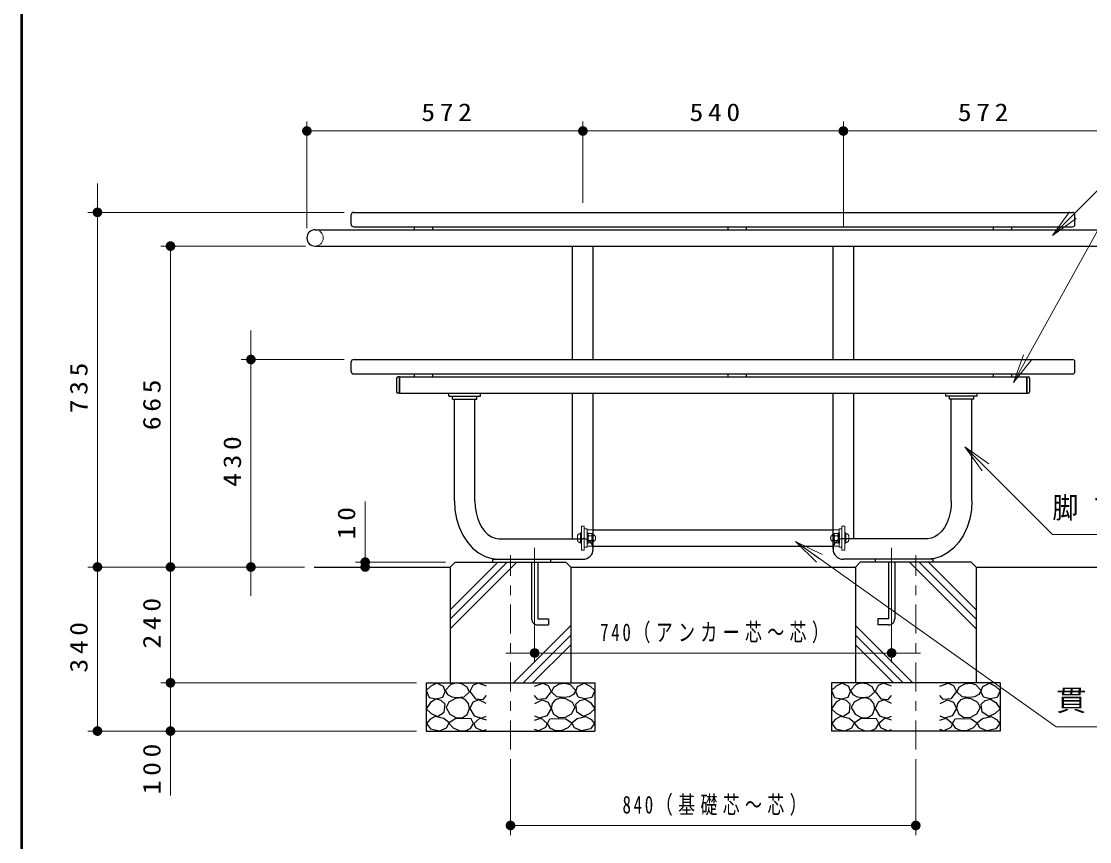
# Model space of a CAD drawing. Units: millimetres on the paper, scale 1:20. Extents: x -365 to 0, y 0 to 257.
# Drawn here: x -365 to -254.3, y 43.5 to 128.5 of the extents above; entities that cross this region are included whole.
import ezdxf

# ---------------------------------------------------------------- set-up
doc = ezdxf.new("R2010")
doc.units = ezdxf.units.MM
doc.linetypes.add('USER1', pattern=[4.5, 2.5, -2])
doc.linetypes.add('USER2', pattern=[6, 3, -1, 1, -1])
doc.layers.add('1_20', color=7, linetype='Continuous', lineweight=25)
doc.layers.add('LY_3', color=7, linetype='Continuous', lineweight=13)
doc.styles.add('ＭＳ ゴシック', font='')
doc.styles.get('ＭＳ ゴシック').set_extended_font_data('MS Gothic')

# ---------------------------------------------------------------- blocks, each defined once
blk = doc.blocks.new('filled_dot')
at = {"color": 0, "linetype": 'Continuous', "lineweight": -2, "const_width": 1.25}
blk.add_lwpolyline([(-0.625, 0, 1), (0.625, 0, 1)], format="xyb", close=True, dxfattribs=at)

msp = doc.modelspace()

# ---------------------------------------------------------------- linework, layer by layer
at = {"layer": '1_20', "lineweight": 13}
for p, q in [((-335.411, 107.062), (-335.411, 118.141)), ((-306.811, 109.712), (-306.811, 118.141)), ((-279.811, 107.212), (-279.811, 118.141)), ((-279.811, 109.712), (-279.811, 118.141)), ((-335.411, 117.141), (-306.811, 117.141)), ((-306.811, 117.141), (-279.811, 117.141)), ((-279.811, 117.141), (-251.211, 117.141)), ((-262.177, 91.073), (-248.337, 116.111)), ((-357.116, 68.962), (-357.116, 111.712)), ((-331.561, 108.712), (-358.116, 108.712)), ((-258.151, 106.297), (-256.383, 108.772)), ((-258.151, 106.297), (-256.03, 108.419)), ((-255.676, 108.065), (-258.151, 106.297)), ((-335.561, 105.212), (-350.547, 105.212)), ((-349.547, 71.962), (-349.547, 105.212)), ((-341.209, 68.962), (-341.209, 96.462)), ((-331.561, 93.462), (-342.209, 93.462)), ((-262.177, 91.073), (-261.164, 93.941)), ((-262.177, 91.073), (-260.726, 93.699)), ((-260.289, 93.457), (-262.177, 91.073)), ((-265.442, 81.93), (-267.21, 84.405)), ((-267.21, 84.405), (-264.735, 82.637)), ((-267.21, 84.405), (-265.089, 82.284)), ((-329.37, 71.962), (-329.37, 78.745)), ((-282.605, 72.453), (-284.76, 74.6)), ((-284.76, 74.6), (-282.025, 73.268)), ((-284.76, 74.6), (-282.315, 72.86)), ((-335.651, 71.962), (-358.116, 71.962)), ((-335.651, 71.962), (-358.116, 71.962)), ((-357.116, 54.962), (-357.116, 71.962)), ((-335.651, 71.962), (-350.547, 71.962)), ((-349.547, 59.962), (-349.547, 71.962)), ((-335.651, 71.962), (-342.209, 71.962)), ((-321.061, 72.462), (-330.37, 72.462)), ((-320.56, 65.557), (-313.656, 72.462)), ((-320.56, 66.547), (-314.646, 72.462)), ((-320.56, 67.537), (-315.636, 72.462)), ((-266.061, 65.557), (-272.965, 72.462)), ((-266.061, 66.547), (-271.975, 72.462)), ((-266.061, 67.537), (-270.985, 72.462)), ((-311.811, 70.452), (-311.811, 62.052)), ((-274.811, 70.452), (-274.811, 62.052)), ((-313.994, 59.962), (-308.06, 65.895)), ((-272.627, 59.962), (-278.561, 65.895)), ((-313.004, 59.962), (-308.06, 64.905)), ((-273.617, 59.962), (-278.561, 64.905)), ((-312.014, 59.962), (-308.06, 63.915)), ((-274.607, 59.962), (-278.561, 63.915)), ((-271.811, 63.052), (-314.811, 63.052)), ((-324.061, 59.962), (-350.547, 59.962)), ((-349.547, 48.272), (-349.547, 59.962)), ((-324.061, 54.962), (-358.116, 54.962)), ((-314.311, 52.062), (-314.311, 44.182)), ((-272.311, 52.062), (-272.311, 44.182)), ((-272.311, 45.182), (-314.311, 45.182))]:
    msp.add_line(p, q, dxfattribs=at)
at = {"layer": '1_20', "color": 70}
for p, q in [((-330.561, 108.712), (-256.061, 108.712)), ((-330.811, 107.462), (-330.811, 108.462)), ((-255.811, 107.462), (-255.811, 108.462)), ((-330.561, 107.212), (-256.061, 107.212)), ((-330.811, 92.212), (-330.811, 93.212)), ((-330.561, 93.462), (-256.061, 93.462)), ((-255.811, 92.212), (-255.811, 93.212)), ((-330.561, 91.962), (-256.061, 91.962))]:
    msp.add_line(p, q, dxfattribs=at)
at = {"layer": '1_20', "color": 4}
for p, q in [((-334.561, 106.912), (-252.061, 106.912)), ((-324.261, 107.212), (-322.361, 107.212)), ((-324.261, 106.912), (-324.261, 107.212)), ((-322.361, 106.912), (-322.361, 107.212)), ((-291.761, 107.212), (-289.861, 107.212)), ((-291.761, 106.912), (-291.761, 107.212)), ((-289.861, 106.912), (-289.861, 107.212)), ((-264.261, 107.212), (-262.361, 107.212)), ((-264.261, 106.912), (-264.261, 107.212)), ((-262.361, 106.912), (-262.361, 107.212)), ((-334.561, 105.212), (-252.061, 105.212)), ((-324.261, 91.962), (-322.361, 91.962)), ((-324.261, 91.662), (-324.261, 91.962)), ((-322.361, 91.662), (-322.361, 91.962)), ((-291.761, 91.962), (-289.861, 91.962)), ((-291.761, 91.662), (-291.761, 91.962)), ((-289.861, 91.662), (-289.861, 91.962)), ((-264.261, 91.962), (-262.361, 91.962)), ((-264.261, 91.662), (-264.261, 91.962)), ((-262.361, 91.662), (-262.361, 91.962)), ((-325.811, 89.962), (-325.811, 91.662)), ((-325.811, 91.662), (-260.811, 91.662)), ((-260.811, 89.962), (-260.811, 91.662)), ((-325.811, 89.962), (-260.811, 89.962)), ((-320.686, 89.662), (-320.686, 89.962)), ((-317.436, 89.662), (-317.436, 89.962)), ((-269.186, 89.662), (-269.186, 89.962)), ((-265.936, 89.662), (-265.936, 89.962)), ((-320.686, 89.662), (-317.436, 89.662)), ((-265.936, 89.662), (-269.186, 89.662))]:
    msp.add_line(p, q, dxfattribs=at)
at = {"layer": '1_20', "color": 2}
for p, q in [((-307.878, 93.462), (-307.878, 105.212)), ((-305.743, 93.462), (-305.743, 105.212)), ((-280.878, 93.462), (-280.878, 105.212)), ((-278.743, 93.462), (-278.743, 105.212)), ((-307.878, 74.897), (-307.878, 89.962)), ((-305.743, 73.829), (-305.743, 89.962)), ((-280.878, 73.829), (-280.878, 89.962)), ((-278.743, 74.897), (-278.743, 89.962)), ((-320.311, 89.362), (-320.311, 89.662)), ((-320.311, 89.662), (-317.811, 89.662)), ((-320.311, 89.362), (-317.811, 89.362)), ((-320.128, 78.829), (-320.128, 89.362)), ((-317.993, 78.829), (-317.993, 89.362)), ((-317.811, 89.362), (-317.811, 89.662)), ((-268.811, 89.362), (-268.811, 89.662)), ((-266.311, 89.662), (-268.811, 89.662)), ((-266.311, 89.362), (-268.811, 89.362)), ((-268.628, 78.829), (-268.628, 89.362)), ((-266.493, 78.829), (-266.493, 89.362)), ((-266.311, 89.362), (-266.311, 89.662)), ((-315.525, 74.897), (-306.811, 74.897)), ((-271.096, 74.897), (-279.811, 74.897)), ((-316.125, 72.762), (-306.811, 72.762)), ((-316.125, 72.462), (-316.125, 72.762)), ((-316.125, 72.462), (-310.125, 72.462)), ((-310.125, 72.462), (-310.125, 72.762)), ((-270.496, 72.762), (-279.811, 72.762)), ((-276.496, 72.462), (-276.496, 72.762)), ((-270.496, 72.462), (-276.496, 72.462)), ((-270.496, 72.462), (-270.496, 72.762))]:
    msp.add_line(p, q, dxfattribs=at)
at = {"layer": '1_20', "color": 21}
for p, q in [((-326.11, 91.514), (-326.11, 90.109)), ((-325.81, 91.664), (-325.96, 91.664)), ((-325.81, 91.664), (-325.81, 89.959)), ((-260.811, 91.664), (-260.811, 89.959)), ((-260.811, 91.664), (-260.661, 91.664)), ((-260.511, 91.514), (-260.511, 90.109)), ((-325.81, 89.959), (-325.96, 89.959)), ((-260.811, 89.959), (-260.661, 89.959))]:
    msp.add_line(p, q, dxfattribs=at)
at = {"layer": '1_20', "linetype": 'USER1', "lineweight": 13}
for p, q in [((-307.061, 75.412), (-307.111, 75.412)), ((-307.061, 75.487), (-306.961, 75.487)), ((-307.061, 75.487), (-307.061, 74.437)), ((-307.061, 74.512), (-307.061, 75.412)), ((-306.961, 76.212), (-306.961, 73.712)), ((-306.661, 75.912), (-306.361, 75.912)), ((-306.361, 74.012), (-306.361, 75.912)), ((-306.361, 75.812), (-305.743, 75.812)), ((-306.361, 75.487), (-306.261, 75.487)), ((-306.361, 75.487), (-306.361, 74.437)), ((-306.261, 75.487), (-306.261, 74.437)), ((-306.261, 75.386), (-306.223, 75.452)), ((-306.261, 74.537), (-306.261, 75.386)), ((-306.223, 75.452), (-305.898, 75.452)), ((-305.861, 75.386), (-305.898, 75.452)), ((-305.861, 74.537), (-305.861, 75.386)), ((-280.878, 75.812), (-280.261, 75.812)), ((-280.761, 75.386), (-280.723, 75.452)), ((-280.761, 74.537), (-280.761, 75.386)), ((-280.398, 75.452), (-280.723, 75.452)), ((-280.361, 75.386), (-280.398, 75.452)), ((-280.261, 75.487), (-280.361, 75.487)), ((-280.361, 75.487), (-280.361, 74.437)), ((-280.361, 74.537), (-280.361, 75.386)), ((-279.961, 75.912), (-280.261, 75.912)), ((-280.261, 74.012), (-280.261, 75.912)), ((-279.661, 76.212), (-279.661, 73.712)), ((-279.561, 75.487), (-279.661, 75.487)), ((-279.561, 75.487), (-279.561, 74.437)), ((-279.561, 74.512), (-279.561, 75.412)), ((-279.561, 75.412), (-279.511, 75.412)), ((-307.361, 74.762), (-307.361, 75.162)), ((-307.061, 74.512), (-307.111, 74.512)), ((-306.961, 74.437), (-307.061, 74.437)), ((-306.261, 74.437), (-306.361, 74.437)), ((-306.261, 74.537), (-306.223, 74.472)), ((-305.898, 75.207), (-306.223, 75.207)), ((-305.898, 74.717), (-306.223, 74.717)), ((-306.223, 74.472), (-305.898, 74.472)), ((-305.861, 74.537), (-305.898, 74.472)), ((-280.761, 74.537), (-280.723, 74.472)), ((-280.723, 75.207), (-280.398, 75.207)), ((-280.723, 74.717), (-280.398, 74.717)), ((-280.398, 74.472), (-280.723, 74.472)), ((-280.361, 74.537), (-280.398, 74.472)), ((-280.361, 74.437), (-280.261, 74.437)), ((-279.661, 74.437), (-279.561, 74.437)), ((-279.561, 74.512), (-279.511, 74.512)), ((-279.261, 74.762), (-279.261, 75.162)), ((-306.661, 74.012), (-306.361, 74.012)), ((-306.361, 74.112), (-305.743, 74.112)), ((-280.878, 74.112), (-280.261, 74.112)), ((-279.961, 74.012), (-280.261, 74.012))]:
    msp.add_line(p, q, dxfattribs=at)
at = {"layer": '1_20', "color": 2, "linetype": 'USER1', "lineweight": 13}
for p, q in [((-306.961, 76.212), (-306.661, 76.212)), ((-306.661, 73.712), (-306.661, 76.212)), ((-279.961, 73.712), (-279.961, 76.212)), ((-279.661, 76.212), (-279.961, 76.212)), ((-306.961, 73.712), (-306.661, 73.712)), ((-279.661, 73.712), (-279.961, 73.712))]:
    msp.add_line(p, q, dxfattribs=at)
at = {"layer": '1_20'}
for p, q in [((-305.743, 75.812), (-293.311, 75.812)), ((-293.311, 75.812), (-280.878, 75.812)), ((-280.261, 75.487), (-280.261, 74.437)), ((-305.743, 74.112), (-280.878, 74.112)), ((-334.651, 71.962), (-320.561, 71.962)), ((-320.561, 71.962), (-320.561, 59.962)), ((-320.06, 72.462), (-320.56, 71.962)), ((-320.061, 72.462), (-308.561, 72.462)), ((-312.128, 72.462), (-312.128, 66.597)), ((-311.493, 72.462), (-311.493, 66.597)), ((-308.56, 72.462), (-308.06, 71.962)), ((-308.061, 71.962), (-308.061, 59.962)), ((-308.061, 71.962), (-278.561, 71.962)), ((-278.061, 72.462), (-278.561, 71.962)), ((-278.561, 71.962), (-278.561, 59.962)), ((-266.561, 72.462), (-278.061, 72.462)), ((-275.128, 72.462), (-275.128, 66.597)), ((-274.493, 72.462), (-274.493, 66.597)), ((-266.561, 72.462), (-266.061, 71.962)), ((-266.061, 71.962), (-266.061, 59.962)), ((-266.061, 71.962), (-248.748, 71.962)), ((-311.493, 66.597), (-310.378, 66.597)), ((-310.378, 66.597), (-310.378, 65.962)), ((-276.243, 66.597), (-276.243, 65.962)), ((-275.128, 66.597), (-276.243, 66.597)), ((-311.493, 65.962), (-310.378, 65.962)), ((-275.128, 65.962), (-276.243, 65.962)), ((-323.061, 59.962), (-305.561, 59.962)), ((-323.061, 59.962), (-323.061, 54.962)), ((-305.561, 59.962), (-305.561, 54.962)), ((-281.061, 59.962), (-281.061, 54.962)), ((-263.561, 59.962), (-281.061, 59.962)), ((-263.561, 59.962), (-263.561, 54.962)), ((-323.061, 54.962), (-305.561, 54.962)), ((-263.561, 54.962), (-281.061, 54.962))]:
    msp.add_line(p, q, dxfattribs=at)
at = {"layer": '1_20', "linetype": 'USER2', "lineweight": 13}
for p, q in [((-314.311, 53.062), (-314.311, 73.19)), ((-272.311, 53.062), (-272.311, 73.19)), ((-311.811, 72.462), (-311.811, 65.011)), ((-274.811, 72.462), (-274.811, 65.011))]:
    msp.add_line(p, q, dxfattribs=at)
at = {"layer": '1_20', "color": 2, "linetype": 'USER2', "lineweight": 13}
for p, q in [((-311.811, 71.452), (-311.811, 73.94)), ((-274.811, 71.452), (-274.811, 73.94))]:
    msp.add_line(p, q, dxfattribs=at)
at = {"layer": '1_20', "lineweight": 13}
for points in [[(-258.151, 106.297), (-248.337, 116.111), (-218.337, 116.111)], [(-267.21, 84.405), (-258.151, 75.346), (-222.151, 75.346)], [(-284.76, 74.6), (-257.765, 55.39), (-233.765, 55.39)]]:
    msp.add_lwpolyline(points, dxfattribs=at)
at = {"layer": '1_20', "color": 2}
for points in [[(-320.128, 78.829), (-320.071, 77.88), (-319.903, 76.954), (-319.626, 76.074), (-319.249, 75.263), (-318.78, 74.539), (-318.231, 73.92), (-317.615, 73.423), (-316.947, 73.059), (-316.245, 72.836), (-315.525, 72.762)], [(-317.993, 78.829), (-317.963, 78.214), (-317.872, 77.614), (-317.724, 77.044), (-317.522, 76.518), (-317.27, 76.048), (-316.976, 75.648), (-316.645, 75.325), (-316.288, 75.089), (-315.911, 74.945), (-315.525, 74.897)], [(-268.628, 78.829), (-268.658, 78.214), (-268.749, 77.614), (-268.897, 77.044), (-269.099, 76.518), (-269.351, 76.048), (-269.645, 75.648), (-269.976, 75.325), (-270.333, 75.089), (-270.71, 74.945), (-271.096, 74.897)], [(-266.493, 78.829), (-266.55, 77.88), (-266.718, 76.954), (-266.995, 76.074), (-267.372, 75.263), (-267.841, 74.539), (-268.39, 73.92), (-269.006, 73.423), (-269.674, 73.059), (-270.376, 72.836), (-271.096, 72.762)]]:
    msp.add_lwpolyline(points, dxfattribs=at)
at = {"layer": '1_20'}
for points in [[(-321.938, 59.932), (-322.572, 59.631), (-323.047, 59.155), (-322.746, 58.458), (-322.017, 58.316), (-321.32, 58.474), (-321.067, 59.06), (-321.257, 59.567)], [(-319.967, 59.936), (-320.494, 59.801), (-321.075, 59.166), (-320.845, 58.747), (-320.388, 58.51), (-319.872, 58.436), (-319.129, 58.504), (-318.561, 59.044), (-318.845, 59.544), (-319.379, 59.855)], [(-308.654, 59.936), (-308.127, 59.801), (-307.546, 59.166), (-307.776, 58.747), (-308.233, 58.51), (-308.749, 58.436), (-309.492, 58.504), (-310.06, 59.044), (-309.776, 59.544), (-309.242, 59.855)], [(-306.683, 59.932), (-306.049, 59.631), (-305.574, 59.155), (-305.875, 58.458), (-306.604, 58.316), (-307.301, 58.474), (-307.554, 59.06), (-307.364, 59.567)], [(-279.938, 59.932), (-280.572, 59.631), (-281.047, 59.155), (-280.746, 58.458), (-280.017, 58.316), (-279.32, 58.474), (-279.067, 59.06), (-279.257, 59.567)], [(-277.967, 59.936), (-278.494, 59.801), (-279.075, 59.166), (-278.845, 58.747), (-278.388, 58.51), (-277.872, 58.436), (-277.129, 58.504), (-276.561, 59.044), (-276.845, 59.544), (-277.379, 59.855)], [(-266.654, 59.936), (-266.127, 59.801), (-265.546, 59.166), (-265.776, 58.747), (-266.233, 58.51), (-266.749, 58.436), (-267.492, 58.504), (-268.06, 59.044), (-267.776, 59.544), (-267.242, 59.855)], [(-264.683, 59.932), (-264.049, 59.631), (-263.574, 59.155), (-263.875, 58.458), (-264.604, 58.316), (-265.301, 58.474), (-265.554, 59.06), (-265.364, 59.567)], [(-322.065, 58.284), (-322.603, 57.936), (-323.047, 57.254), (-322.54, 56.795), (-321.875, 56.478), (-321.178, 56.922), (-321.098, 57.761), (-321.506, 58.124)], [(-320.602, 56.72), (-319.981, 56.375), (-319.305, 56.328), (-318.791, 56.689), (-318.548, 57.287), (-318.66, 57.825), (-319.007, 58.233), (-319.473, 58.398), (-320.007, 58.341), (-320.697, 57.973), (-320.994, 57.395)], [(-308.019, 56.72), (-308.64, 56.375), (-309.316, 56.328), (-309.83, 56.689), (-310.073, 57.287), (-309.962, 57.825), (-309.614, 58.233), (-309.148, 58.398), (-308.614, 58.341), (-307.924, 57.973), (-307.627, 57.395)], [(-306.556, 58.284), (-306.018, 57.936), (-305.574, 57.254), (-306.081, 56.795), (-306.746, 56.478), (-307.443, 56.922), (-307.523, 57.761), (-307.115, 58.124)], [(-280.065, 58.284), (-280.603, 57.936), (-281.047, 57.254), (-280.54, 56.795), (-279.875, 56.478), (-279.178, 56.922), (-279.098, 57.761), (-279.506, 58.124)], [(-278.602, 56.72), (-277.981, 56.375), (-277.305, 56.328), (-276.791, 56.689), (-276.548, 57.287), (-276.66, 57.825), (-277.007, 58.233), (-277.473, 58.398), (-278.007, 58.341), (-278.697, 57.973), (-278.994, 57.395)], [(-266.019, 56.72), (-266.64, 56.375), (-267.316, 56.328), (-267.83, 56.689), (-268.073, 57.287), (-267.962, 57.825), (-267.614, 58.233), (-267.148, 58.398), (-266.614, 58.341), (-265.924, 57.973), (-265.627, 57.395)], [(-264.556, 58.284), (-264.018, 57.936), (-263.574, 57.254), (-264.081, 56.795), (-264.746, 56.478), (-265.443, 56.922), (-265.523, 57.761), (-265.115, 58.124)], [(-322.106, 56.487), (-322.675, 56.168), (-323.012, 55.746), (-322.609, 55.18), (-321.666, 54.977), (-320.95, 55.296), (-320.677, 55.801), (-321.216, 56.256)], [(-306.515, 56.487), (-305.947, 56.168), (-305.609, 55.746), (-306.012, 55.18), (-306.955, 54.977), (-307.671, 55.296), (-307.944, 55.801), (-307.405, 56.256)], [(-280.106, 56.487), (-280.675, 56.168), (-281.012, 55.746), (-280.609, 55.18), (-279.666, 54.977), (-278.95, 55.296), (-278.677, 55.801), (-279.216, 56.256)], [(-264.515, 56.487), (-263.947, 56.168), (-263.609, 55.746), (-264.012, 55.18), (-264.955, 54.977), (-265.671, 55.296), (-265.944, 55.801), (-265.405, 56.256)], [(-319.251, 56.28), (-320.034, 56.24), (-320.697, 55.767), (-320.264, 55.307), (-319.575, 54.996), (-319.01, 54.988), (-318.467, 55.213), (-318.129, 55.74), (-318.386, 56.226)], [(-309.37, 56.28), (-308.587, 56.24), (-307.924, 55.767), (-308.357, 55.307), (-309.046, 54.996), (-309.611, 54.988), (-310.154, 55.213), (-310.492, 55.74), (-310.235, 56.226)], [(-277.251, 56.28), (-278.034, 56.24), (-278.697, 55.767), (-278.264, 55.307), (-277.575, 54.996), (-277.01, 54.988), (-276.467, 55.213), (-276.129, 55.74), (-276.386, 56.226)], [(-267.37, 56.28), (-266.587, 56.24), (-265.924, 55.767), (-266.357, 55.307), (-267.046, 54.996), (-267.611, 54.988), (-268.154, 55.213), (-268.492, 55.74), (-268.235, 56.226)]]:
    msp.add_lwpolyline(points, close=True, dxfattribs=at)
for points in [[(-316.811, 59.627), (-317.666, 59.943), (-318.205, 59.674), (-318.522, 59.072), (-317.935, 58.312), (-317.159, 58.248), (-316.811, 58.644)], [(-311.811, 59.627), (-310.955, 59.943), (-310.416, 59.674), (-310.1, 59.072), (-310.686, 58.312), (-311.462, 58.248), (-311.811, 58.644)], [(-274.811, 59.627), (-275.666, 59.943), (-276.205, 59.674), (-276.522, 59.072), (-275.935, 58.312), (-275.159, 58.248), (-274.811, 58.644)], [(-269.811, 59.627), (-268.955, 59.943), (-268.416, 59.674), (-268.1, 59.072), (-268.686, 58.312), (-269.462, 58.248), (-269.811, 58.644)], [(-316.826, 57.82), (-317.587, 58.217), (-318.221, 57.963), (-318.522, 57.314), (-318.078, 56.537), (-317.317, 56.3), (-316.826, 56.506)], [(-311.795, 57.82), (-311.034, 58.217), (-310.401, 57.963), (-310.1, 57.314), (-310.543, 56.537), (-311.304, 56.3), (-311.795, 56.506)], [(-274.826, 57.82), (-275.587, 58.217), (-276.221, 57.963), (-276.522, 57.314), (-276.078, 56.537), (-275.317, 56.3), (-274.826, 56.506)], [(-269.795, 57.82), (-269.034, 58.217), (-268.401, 57.963), (-268.1, 57.314), (-268.543, 56.537), (-269.304, 56.3), (-269.795, 56.506)], [(-316.811, 56.094), (-317.476, 56.3), (-318.125, 55.745), (-317.951, 55.349), (-317.222, 54.985), (-316.811, 55.143)], [(-311.811, 56.094), (-311.145, 56.3), (-310.496, 55.745), (-310.67, 55.349), (-311.399, 54.985), (-311.811, 55.143)], [(-274.811, 56.094), (-275.476, 56.3), (-276.125, 55.745), (-275.951, 55.349), (-275.222, 54.985), (-274.811, 55.143)], [(-269.811, 56.094), (-269.145, 56.3), (-268.496, 55.745), (-268.67, 55.349), (-269.399, 54.985), (-269.811, 55.143)]]:
    msp.add_lwpolyline(points, dxfattribs=at)
at = {"layer": '1_20', "color": 4, "linetype": 'USER1', "lineweight": 13}
msp.add_circle((-334.561, 106.062), 0.85, dxfattribs=at)
at = {"layer": '1_20', "color": 70}
for centre, start, end in [((-330.561, 108.462), 90, 180), ((-256.061, 108.462), 0, 90), ((-330.561, 107.462), 180, 270), ((-256.061, 107.462), 270, 0), ((-330.561, 93.212), 90, 180), ((-256.061, 93.212), 0, 90), ((-330.561, 92.212), 180, 270), ((-256.061, 92.212), 270, 0)]:
    msp.add_arc(centre, 0.25, start, end, dxfattribs=at)
at = {"layer": '1_20', "color": 4}
msp.add_arc((-334.561, 106.062), 0.85, 90, 270, dxfattribs=at)
at = {"layer": '1_20', "color": 21}
for centre, start, end in [((-325.96, 91.514), 90, 180), ((-260.661, 91.514), 0, 90), ((-325.96, 90.109), 180, 270), ((-260.661, 90.109), 270, 0)]:
    msp.add_arc(centre, 0.15, start, end, dxfattribs=at)
at = {"layer": '1_20', "linetype": 'USER1', "lineweight": 13}
for centre, radius, start, end in [((-307.111, 75.162), 0.25, 90, 180), ((-305.817, 75.386), 0.443, 180.00003, 203.86506), ((-306.304, 75.386), 0.443, 336.13495, 359.99996), ((-305.861, 74.962), 0.375, 270.00001, 90), ((-280.761, 74.962), 0.375, 89.99999, 269.99999), ((-280.317, 75.386), 0.443, 180.00004, 203.86505), ((-280.804, 75.386), 0.443, 336.13494, 359.99997), ((-279.511, 75.162), 0.25, 0, 90), ((-307.111, 74.762), 0.25, 180, 270), ((-305.45, 74.962), 0.811, 162.41194, 197.58807), ((-305.817, 74.537), 0.443, 156.13494, 180), ((-306.304, 74.537), 0.443, 0.00002, 23.86508), ((-306.671, 74.962), 0.811, 342.41195, 17.58808), ((-279.95, 74.962), 0.811, 162.41192, 197.58805), ((-280.317, 74.537), 0.443, 156.13492, 179.99998), ((-280.804, 74.537), 0.443, 360, 23.86506), ((-281.171, 74.962), 0.811, 342.41193, 17.58806), ((-279.511, 74.762), 0.25, 270, 0)]:
    msp.add_arc(centre, radius, start, end, dxfattribs=at)
at = {"layer": '1_20', "color": 2}
for centre, start, end in [((-306.811, 73.829), 270, 90), ((-279.811, 73.829), 90, 270)]:
    msp.add_arc(centre, 1.067, start, end, dxfattribs=at)
at = {"layer": '1_20'}
for centre, start, end in [((-311.493, 66.597), 179.99998, 270.00003), ((-275.128, 66.597), 269.99996, 0)]:
    msp.add_arc(centre, 0.635, start, end, dxfattribs=at)
at = {"layer": 'LY_3', "lineweight": 50}
msp.add_line((-365, 257), (-365, 0), dxfattribs=at)

# ---------------------------------------------------------------- block references
at = {"layer": '1_20', "lineweight": 13, "xscale": 0.4, "yscale": 0.4}
for p in [(-335.411, 117.141), (-306.811, 117.141), (-279.811, 117.141), (-274.811, 63.052), (-314.311, 45.182)]:
    msp.add_blockref('filled_dot', p, dxfattribs=at)
for p, rotation in [((-306.811, 117.141), 180), ((-279.811, 117.141), 180), ((-357.116, 108.712), 90), ((-349.547, 105.212), 270), ((-341.209, 93.462), 90), ((-357.116, 71.962), 270), ((-357.116, 71.962), 270), ((-349.547, 71.962), 90), ((-349.547, 71.962), 270), ((-341.209, 71.962), 270), ((-329.37, 72.462), 270), ((-329.37, 71.962), 90), ((-311.811, 63.052), 180), ((-349.547, 59.962), 270), ((-349.547, 59.962), 90), ((-357.116, 54.962), 90), ((-349.547, 54.962), 90), ((-272.311, 45.182), 180)]:
    msp.add_blockref('filled_dot', p, dxfattribs=dict(at, rotation=rotation))

# ---------------------------------------------------------------- texts
at = {"layer": '1_20', "style": 'ＭＳ ゴシック'}
for s, insert, char_height, attachment_point in [('\\T1.33;\\W1.15;572', (-320.694, 118.141), 1.833, 8), ('\\T1.33;\\W1.15;540', (-292.895, 118.141), 1.833, 8), ('\\T1.33;\\W1.15;572', (-265.094, 118.141), 1.833, 8), ('\\T1.5;\\W0.9;脚フレーム：32ASGP', (-258.151, 77.996), 2.199, 4), ('\\T1.32;\\W0.7;740（アンカー芯～芯）', (-292.891, 64.052), 1.833, 8), ('\\T1.5;\\W1.05;貫：25ASGP', (-257.765, 58.04), 2.199, 4), ('\\T1.32;\\W0.7;840（基礎芯～芯）', (-292.887, 46.182), 1.833, 8)]:
    msp.add_mtext(s, dxfattribs=dict(at, insert=insert, char_height=char_height, attachment_point=attachment_point))
at = {"layer": '1_20', "char_height": 1.833, "attachment_point": 8, "rotation": 90, "style": 'ＭＳ ゴシック'}
for s, insert in [('\\T1.33;\\W1.15;735', (-358.116, 90.753)), ('\\T1.33;\\W1.15;665', (-350.547, 89.003)), ('\\T1.33;\\W1.15;430', (-342.209, 83.127)), ('\\T1.34;\\W1.15;10', (-330.37, 76.745)), ('\\T1.33;\\W1.15;240', (-350.547, 66.377)), ('\\T1.33;\\W1.15;340', (-358.116, 63.877)), ('\\T1.33;\\W1.15;100', (-350.547, 51.272))]:
    msp.add_mtext(s, dxfattribs=dict(at, insert=insert))

doc.saveas('drawing.dxf')
